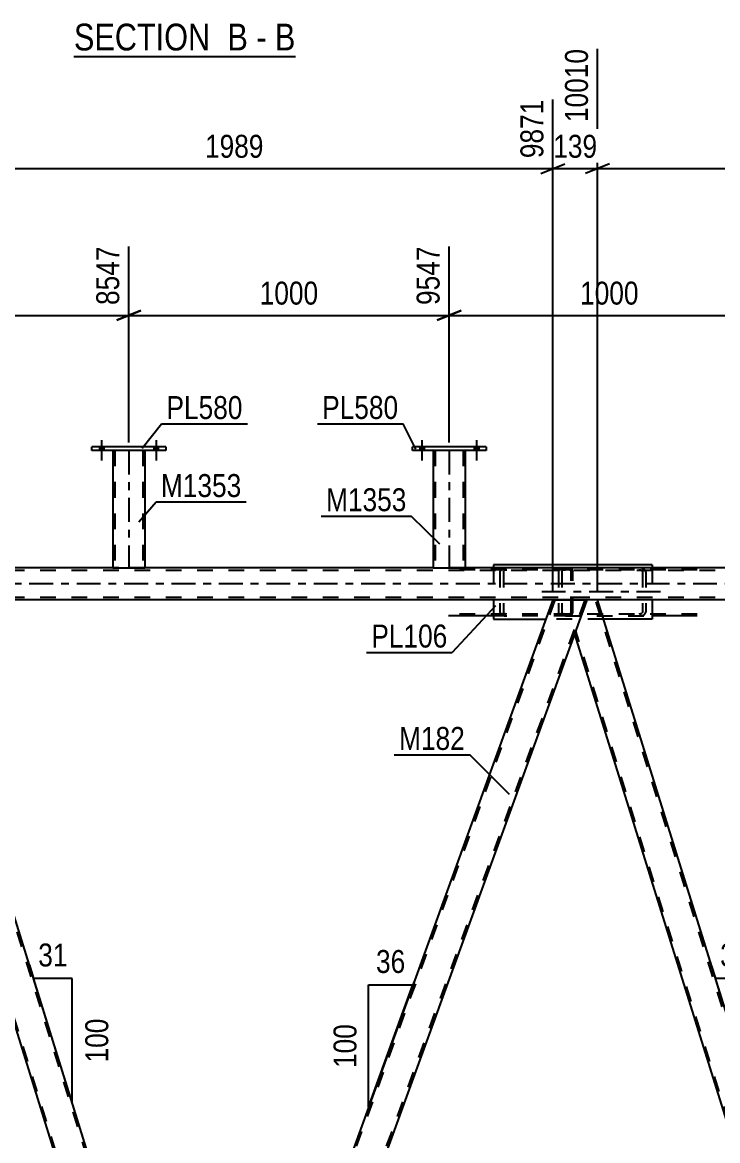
# Model space of a CAD drawing. Header units: millimetres. Extents: x -857 to 332, y -866 to -25.
# Drawn here: x -480.2 to -393.4, y -746.3 to -606.8 of the extents above; entities that cross this region are included whole.
import ezdxf

# ---------------------------------------------------------------- set-up
doc = ezdxf.new("R2010")
doc.units = ezdxf.units.MM
doc.linetypes.add('DXK_LINE_DOT2', pattern=[3.9198, 1.9599, -1.9599])
doc.linetypes.add('DXK_LINE_DOT3', pattern=[5.9187, 2.979, -0.9799, 0.9799, -0.9799])
doc.styles.add('Arial Narrow', font='ARIALN.TTF', dxfattribs={"height": 0.2})

# ---------------------------------------------------------------- blocks, each defined once
blk = doc.blocks.new('Unknown-570386455-13 - 8305')
at = {"color": 6, "linetype": 'Continuous'}
blk.add_line((-473.74, -611.03), (-446.09, -611.03), dxfattribs=at)
at = {"color": 0, "linetype": 'Continuous'}
for points in [[(-455.63, -610.28), (-455.63, -606.78), (-473.74, -606.78), (-473.74, -610.28)], [(-452.02, -610.28), (-452.02, -606.78), (-454.58, -606.78), (-454.58, -610.28)], [(-449.7, -610.28), (-449.7, -606.78), (-450.97, -606.78), (-450.97, -610.28)], [(-446.09, -610.28), (-446.09, -606.78), (-448.65, -606.78), (-448.65, -610.28)]]:
    blk.add_wipeout(points, dxfattribs=at)
at = {"color": 7, "linetype": 'Continuous', "style": 'Arial Narrow'}
for s, p in [('SECTION ', (-473.74, -610.28)), ('B', (-454.58, -610.28)), ('B', (-448.65, -610.28)), ('-', (-450.97, -610.28))]:
    blk.add_text(s, height=3.34, dxfattribs=at).set_placement(p)
blk = doc.blocks.new('Part-570386455-6812 - 6466')
at = {"color": 2, "linetype": 'Continuous'}
for p, q in [((-409.69, -678.84), (-411.23, -683.09)), ((-408.37, -678.84), (-409.69, -678.84)), ((-371.67, -796.59), (-408.37, -678.84)), ((-411.23, -683.09), (-374.77, -800.06)), ((-372.93, -800.06), (-371.67, -796.59))]:
    blk.add_line(p, q, dxfattribs=at)
at = {"color": 7, "linetype": 'DXK_LINE_DOT2'}
for p, q in [((-371.8, -796.96), (-408.62, -678.84)), ((-374.52, -800.06), (-411.1, -682.72)), ((-371.67, -796.59), (-371.94, -797.33)), ((-374.77, -800.06), (-372.93, -800.06))]:
    blk.add_line(p, q, dxfattribs=at)
blk = doc.blocks.new('Part-570386455-6852 - 6466')
at = {"color": 7, "linetype": 'DXK_LINE_DOT2'}
for p, q in [((-411.89, -674.84), (-426.97, -674.84)), ((-411.89, -675.08), (-426.97, -675.08)), ((-420.49, -675.14), (-420.56, -675.32)), ((-420.12, -675.32), (-420.09, -675.23)), ((-419.69, -674.84), (-420.02, -674.88)), ((-419.85, -675.1), (-419.69, -675.08)), ((-413.26, -675.08), (-413.26, -674.84)), ((-411.72, -674.88), (-411.89, -674.84)), ((-411.89, -675.08), (-411.8, -675.1)), ((-411.8, -675.1), (-411.73, -675.15)), ((-411.73, -675.15), (-411.69, -675.23)), ((-411.58, -674.98), (-411.72, -674.88)), ((-411.69, -675.23), (-411.67, -675.32)), ((-411.48, -675.14), (-411.58, -674.98)), ((-411.45, -675.32), (-411.48, -675.14)), ((-420.56, -675.32), (-420.56, -680.36)), ((-420.12, -675.32), (-420.12, -680.36)), ((-411.67, -680.36), (-411.67, -675.32)), ((-411.45, -680.36), (-411.45, -675.32)), ((-411.89, -680.6), (-426.97, -680.6)), ((-411.89, -680.84), (-421.36, -680.84)), ((-420.56, -680.36), (-420.49, -680.55)), ((-420.09, -680.45), (-420.12, -680.36)), ((-420.02, -680.81), (-419.69, -680.84)), ((-419.69, -680.6), (-419.85, -680.58)), ((-413.26, -680.84), (-413.26, -680.6)), ((-411.8, -680.58), (-411.89, -680.6)), ((-411.89, -680.84), (-411.72, -680.81)), ((-411.73, -680.53), (-411.8, -680.58)), ((-411.69, -680.45), (-411.73, -680.53)), ((-411.72, -680.81), (-411.58, -680.7)), ((-411.67, -680.36), (-411.69, -680.45)), ((-411.58, -680.7), (-411.48, -680.55)), ((-411.48, -680.55), (-411.45, -680.36))]:
    blk.add_line(p, q, dxfattribs=at)
at = {"color": 2, "linetype": 'Continuous'}
blk.add_line((-421.36, -680.84), (-426.97, -680.84), dxfattribs=at)
at = {"color": 7, "linetype": 'DXK_LINE_DOT2'}
for centre, radius, start, end in [((-419.89, -675.68), 0.817, 99.5182, 138.0638), ((-419.79, -675.5), 0.409, 99.5182, 138.0638), ((-419.89, -680), 0.817, 221.9362, 260.4818), ((-419.79, -680.18), 0.409, 221.9362, 260.4818)]:
    blk.add_arc(centre, radius, start, end, dxfattribs=at)
blk = doc.blocks.new('Part-570386455-6513 - 6466')
at = {"color": 7, "linetype": 'DXK_LINE_DOT2'}
for p, q in [((-127.13, -675.16), (-808.78, -675.16)), ((-127.13, -674.84), (-788.89, -674.84)), ((-464.89, -674.84), (-468.89, -674.84)), ((-424.89, -674.84), (-428.89, -674.84)), ((-127.13, -678.52), (-808.78, -678.52)), ((-408.37, -678.84), (-413.94, -678.84))]:
    blk.add_line(p, q, dxfattribs=at)
at = {"color": 2, "linetype": 'Continuous'}
for p, q in [((-468.89, -674.84), (-504.89, -674.84)), ((-428.89, -674.84), (-464.89, -674.84)), ((-388.89, -674.84), (-424.89, -674.84)), ((-413.94, -678.84), (-493.5, -678.84)), ((-328.81, -678.84), (-408.37, -678.84))]:
    blk.add_line(p, q, dxfattribs=at)
at = {"color": 7, "linetype": 'DXK_LINE_DOT3'}
blk.add_line((-127.13, -676.84), (-808.78, -676.84), dxfattribs=at)
blk = doc.blocks.new('Bolt-570386455-6627 - 6466')
at = {"linetype": 'Continuous'}
for points in [[(-470.01, -659.72), (-470.57, -659.72), (-470.57, -660.2), (-470.01, -660.2)], [(-470.01, -659.72), (-470.57, -659.72), (-470.57, -660.2), (-470.01, -660.2)], [(-463.21, -659.72), (-463.77, -659.72), (-463.77, -660.2), (-463.21, -660.2)], [(-463.21, -659.72), (-463.77, -659.72), (-463.77, -660.2), (-463.21, -660.2)]]:
    blk.add_hatch(color=1, dxfattribs=at).paths.add_polyline_path(points)
at = {"color": 1, "linetype": 'Continuous'}
for p, q in [((-470.57, -659.72), (-470.57, -660.2)), ((-470.57, -659.72), (-470.57, -660.2)), ((-470.29, -658.92), (-470.29, -661.44)), ((-470.29, -658.92), (-470.29, -661.44)), ((-470.01, -659.72), (-470.01, -660.2)), ((-470.01, -659.72), (-470.01, -660.2)), ((-463.77, -659.72), (-463.77, -660.2)), ((-463.77, -659.72), (-463.77, -660.2)), ((-463.49, -658.92), (-463.49, -661.44)), ((-463.49, -658.92), (-463.49, -661.44)), ((-463.21, -659.72), (-463.21, -660.2)), ((-463.21, -659.72), (-463.21, -660.2))]:
    blk.add_line(p, q, dxfattribs=at)
blk = doc.blocks.new('Bolt-570386455-6629 - 6466')
at = {"linetype": 'Continuous'}
for points in [[(-430.01, -659.72), (-430.57, -659.72), (-430.57, -660.2), (-430.01, -660.2)], [(-430.01, -659.72), (-430.57, -659.72), (-430.57, -660.2), (-430.01, -660.2)], [(-423.21, -659.72), (-423.77, -659.72), (-423.77, -660.2), (-423.21, -660.2)], [(-423.21, -659.72), (-423.77, -659.72), (-423.77, -660.2), (-423.21, -660.2)]]:
    blk.add_hatch(color=1, dxfattribs=at).paths.add_polyline_path(points)
at = {"color": 1, "linetype": 'Continuous'}
for p, q in [((-430.57, -659.72), (-430.57, -660.2)), ((-430.57, -659.72), (-430.57, -660.2)), ((-430.29, -658.92), (-430.29, -661.44)), ((-430.29, -658.92), (-430.29, -661.44)), ((-430.01, -659.72), (-430.01, -660.2)), ((-430.01, -659.72), (-430.01, -660.2)), ((-423.77, -659.72), (-423.77, -660.2)), ((-423.77, -659.72), (-423.77, -660.2)), ((-423.49, -658.92), (-423.49, -661.44)), ((-423.49, -658.92), (-423.49, -661.44)), ((-423.21, -659.72), (-423.21, -660.2)), ((-423.21, -659.72), (-423.21, -660.2))]:
    blk.add_line(p, q, dxfattribs=at)
blk = doc.blocks.new('Part-570386455-6690 - 6466')
at = {"color": 2, "linetype": 'Continuous'}
for p, q in [((-421.36, -674.44), (-421.36, -674.84)), ((-401.54, -674.44), (-421.36, -674.44)), ((-401.54, -674.44), (-401.54, -674.84)), ((-421.36, -678.84), (-421.36, -681.24)), ((-401.54, -678.84), (-401.54, -681.24)), ((-421.36, -681.24), (-414.82, -681.24)), ((-401.54, -681.24), (-407.62, -681.24))]:
    blk.add_line(p, q, dxfattribs=at)
at = {"color": 7, "linetype": 'DXK_LINE_DOT2'}
for p, q in [((-421.36, -674.84), (-421.36, -678.84)), ((-401.54, -674.84), (-401.54, -678.84)), ((-407.62, -681.24), (-414.82, -681.24))]:
    blk.add_line(p, q, dxfattribs=at)
blk = doc.blocks.new('Part-570386455-6695 - 6466')
at = {"color": 2, "linetype": 'Continuous'}
for p, q in [((-422.29, -659.72), (-431.49, -659.72)), ((-431.49, -660.2), (-431.49, -659.72)), ((-422.29, -659.72), (-422.29, -660.2)), ((-422.29, -660.2), (-431.49, -660.2))]:
    blk.add_line(p, q, dxfattribs=at)
blk = doc.blocks.new('Part-570386455-6742 - 6466')
at = {"color": 2, "linetype": 'Continuous'}
for p, q in [((-428.89, -660.2), (-428.89, -674.84)), ((-424.89, -660.2), (-424.89, -674.84)), ((-428.89, -674.84), (-424.89, -674.84))]:
    blk.add_line(p, q, dxfattribs=at)
at = {"color": 7, "linetype": 'DXK_LINE_DOT2'}
for p, q in [((-424.89, -660.2), (-428.89, -660.2)), ((-428.89, -660.2), (-428.86, -660.2)), ((-428.65, -660.2), (-428.65, -674.84)), ((-425.13, -660.2), (-425.13, -674.84)), ((-425.19, -674.84), (-425.15, -674.84)), ((-425.15, -674.84), (-425.19, -674.84)), ((-425.13, -674.84), (-425.15, -674.84)), ((-425.15, -674.84), (-425.13, -674.84))]:
    blk.add_line(p, q, dxfattribs=at)
at = {"color": 7, "linetype": 'DXK_LINE_DOT3'}
blk.add_line((-426.89, -660.2), (-426.89, -674.84), dxfattribs=at)
blk = doc.blocks.new('Part-570386455-6767 - 6466')
at = {"color": 2, "linetype": 'Continuous'}
for p, q in [((-494.82, -678.84), (-496.37, -683.09)), ((-493.5, -678.84), (-494.82, -678.84)), ((-456.8, -796.59), (-493.5, -678.84)), ((-496.37, -683.09), (-459.91, -800.06)), ((-458.06, -800.06), (-456.8, -796.59))]:
    blk.add_line(p, q, dxfattribs=at)
at = {"color": 7, "linetype": 'DXK_LINE_DOT2'}
for p, q in [((-456.94, -796.96), (-493.75, -678.84)), ((-459.66, -800.06), (-496.23, -682.72)), ((-456.8, -796.59), (-457.07, -797.33)), ((-459.91, -800.06), (-458.06, -800.06))]:
    blk.add_line(p, q, dxfattribs=at)
blk = doc.blocks.new('Part-570386455-6782 - 6466')
at = {"color": 7, "linetype": 'DXK_LINE_DOT2'}
for p, q in [((-413.69, -678.84), (-457.81, -800.06)), ((-409.94, -678.84), (-454.06, -800.06)), ((-409.69, -678.84), (-411.23, -683.09)), ((-456.8, -796.59), (-458.06, -800.06)), ((-453.81, -800.06), (-458.06, -800.06))]:
    blk.add_line(p, q, dxfattribs=at)
at = {"color": 2, "linetype": 'Continuous'}
for p, q in [((-413.94, -678.84), (-456.8, -796.59)), ((-413.94, -678.84), (-409.69, -678.84)), ((-411.23, -683.09), (-453.81, -800.06))]:
    blk.add_line(p, q, dxfattribs=at)
blk = doc.blocks.new('Part-570386455-6854 - 6466')
at = {"color": 7, "linetype": 'DXK_LINE_DOT2'}
for p, q in [((-413.19, -675.14), (-413.26, -675.32)), ((-412.82, -675.32), (-412.79, -675.23)), ((-412.39, -674.84), (-412.72, -674.88)), ((-412.55, -675.1), (-412.39, -675.08)), ((-395.93, -674.84), (-412.39, -674.84)), ((-395.93, -675.08), (-412.39, -675.08)), ((-402.88, -674.88), (-403.22, -674.84)), ((-403.22, -675.08), (-403.05, -675.1)), ((-402.81, -675.23), (-402.78, -675.32)), ((-402.34, -675.32), (-402.41, -675.14)), ((-413.26, -675.32), (-413.26, -680.36)), ((-412.82, -675.32), (-412.82, -680.36)), ((-402.78, -675.32), (-402.78, -680.36)), ((-402.34, -675.32), (-402.34, -680.36)), ((-413.26, -680.36), (-413.19, -680.55)), ((-412.79, -680.45), (-412.82, -680.36)), ((-412.72, -680.8), (-412.39, -680.84)), ((-412.39, -680.6), (-412.55, -680.58)), ((-395.93, -680.6), (-412.39, -680.6)), ((-412.39, -680.84), (-401.54, -680.84)), ((-403.05, -680.58), (-403.22, -680.6)), ((-403.22, -680.84), (-402.88, -680.8)), ((-402.78, -680.36), (-402.81, -680.45)), ((-402.41, -680.55), (-402.34, -680.36))]:
    blk.add_line(p, q, dxfattribs=at)
at = {"color": 7, "linetype": 'DXK_LINE_DOT3'}
blk.add_line((-400.52, -677.84), (-416.16, -677.84), dxfattribs=at)
at = {"color": 2, "linetype": 'Continuous'}
blk.add_line((-395.93, -680.84), (-401.54, -680.84), dxfattribs=at)
at = {"color": 7, "linetype": 'DXK_LINE_DOT2'}
for centre, radius, start, end in [((-412.59, -675.68), 0.817, 99.5182, 138.0638), ((-412.49, -675.5), 0.409, 99.5182, 138.0638), ((-403.12, -675.5), 0.409, 41.9362, 80.4818), ((-403.02, -675.68), 0.817, 41.9362, 80.4818), ((-412.59, -680), 0.817, 221.9362, 260.4818), ((-412.49, -680.18), 0.409, 221.9362, 260.4818), ((-403.12, -680.18), 0.409, 279.5182, 318.0638), ((-403.02, -680), 0.817, 279.5182, 318.0638)]:
    blk.add_arc(centre, radius, start, end, dxfattribs=at)
blk = doc.blocks.new('Part-570386455-6910 - 6466')
at = {"color": 2, "linetype": 'Continuous'}
for p, q in [((-462.29, -659.72), (-471.49, -659.72)), ((-471.49, -660.2), (-471.49, -659.72)), ((-462.29, -659.72), (-462.29, -660.2)), ((-462.29, -660.2), (-471.49, -660.2))]:
    blk.add_line(p, q, dxfattribs=at)
blk = doc.blocks.new('Part-570386455-6921 - 6466')
at = {"color": 2, "linetype": 'Continuous'}
for p, q in [((-468.89, -660.2), (-468.89, -674.84)), ((-464.89, -660.2), (-464.89, -674.84)), ((-468.89, -674.84), (-464.89, -674.84))]:
    blk.add_line(p, q, dxfattribs=at)
at = {"color": 7, "linetype": 'DXK_LINE_DOT2'}
for p, q in [((-464.89, -660.2), (-468.89, -660.2)), ((-468.89, -660.2), (-468.86, -660.2)), ((-468.65, -660.2), (-468.65, -674.84)), ((-465.13, -660.2), (-465.13, -674.84)), ((-465.19, -674.84), (-465.15, -674.84)), ((-465.15, -674.84), (-465.19, -674.84)), ((-465.13, -674.84), (-465.15, -674.84)), ((-465.15, -674.84), (-465.13, -674.84))]:
    blk.add_line(p, q, dxfattribs=at)
at = {"color": 7, "linetype": 'DXK_LINE_DOT3'}
blk.add_line((-466.89, -660.2), (-466.89, -674.84), dxfattribs=at)
blk = doc.blocks.new('AngleDimension-570386455-49892 - 6466')
at = {"color": 7, "linetype": 'Continuous'}
for p, q in [((-436.97, -726.88), (-431.43, -726.88)), ((-436.97, -742.11), (-431.43, -726.88)), ((-436.97, -742.11), (-436.97, -726.88)), ((-431.27, -726.46), (-431.43, -726.88))]:
    blk.add_line(p, q, dxfattribs=at)
at = {"color": 0}
blk.add_wipeout([(-437.87, -731.15), (-442.07, -731.15), (-442.07, -737.84), (-437.87, -737.84)], dxfattribs=at)
at = {"color": 3, "style": 'Arial Narrow'}
blk.add_text('100', height=2.863, rotation=90.0002, dxfattribs=at).set_placement((-438.47, -737.24))
at = {"color": 0}
blk.add_wipeout([(-431.77, -725.98), (-431.77, -721.78), (-436.63, -721.78), (-436.63, -725.98)], dxfattribs=at)
at = {"color": 3, "style": 'Arial Narrow'}
blk.add_text('36', height=2.863, dxfattribs=at).set_placement((-436.03, -725.38))
blk = doc.blocks.new('AngleDimension-570386455-49890 - 6466')
at = {"color": 7, "linetype": 'Continuous'}
for p, q in [((-394.17, -724.41), (-393.65, -726.07)), ((-388.83, -726.07), (-393.65, -726.07)), ((-388.83, -741.54), (-393.65, -726.07)), ((-388.83, -741.54), (-388.83, -726.07))]:
    blk.add_line(p, q, dxfattribs=at)
at = {"color": 0}
blk.add_wipeout([(-383.73, -730.47), (-387.93, -730.47), (-387.93, -737.15), (-383.73, -737.15)], dxfattribs=at)
at = {"color": 3, "style": 'Arial Narrow'}
blk.add_text('100', height=2.863, rotation=90.0002, dxfattribs=at).set_placement((-384.33, -736.55))
at = {"color": 0}
blk.add_wipeout([(-388.81, -725.17), (-388.81, -720.97), (-393.66, -720.97), (-393.66, -725.17)], dxfattribs=at)
at = {"color": 3, "style": 'Arial Narrow'}
blk.add_text('31', height=2.863, dxfattribs=at).set_placement((-393.06, -724.57))
blk = doc.blocks.new('StraightDimension-570386455-8242 - 6466')
at = {"color": 7, "linetype": 'Continuous'}
blk.add_line((-141.88, -678.84), (-498.82, -678.84), dxfattribs=at)
blk = doc.blocks.new('AngleDimension-570386455-49862 - 6466')
at = {"color": 7, "linetype": 'Continuous'}
for p, q in [((-479.3, -724.41), (-478.78, -726.07)), ((-473.96, -726.07), (-478.78, -726.07)), ((-473.96, -741.54), (-478.78, -726.07)), ((-473.96, -741.54), (-473.96, -726.07))]:
    blk.add_line(p, q, dxfattribs=at)
at = {"color": 0}
blk.add_wipeout([(-468.86, -730.47), (-473.06, -730.47), (-473.06, -737.15), (-468.86, -737.15)], dxfattribs=at)
at = {"color": 3, "style": 'Arial Narrow'}
blk.add_text('100', height=2.863, rotation=90.0002, dxfattribs=at).set_placement((-469.46, -736.55))
at = {"color": 0}
blk.add_wipeout([(-473.94, -725.17), (-473.94, -720.97), (-478.8, -720.97), (-478.8, -725.17)], dxfattribs=at)
at = {"color": 3, "style": 'Arial Narrow'}
blk.add_text('31', height=2.863, dxfattribs=at).set_placement((-478.2, -724.57))
blk = doc.blocks.new('StraightDimension-570386455-17865 - 6466')
at = {"color": 7, "linetype": 'Continuous'}
for p, q in [((-506.89, -659.2), (-506.89, -634.73)), ((-466.89, -659.2), (-466.89, -634.73)), ((-505.39, -642.74), (-508.39, -643.94)), ((-468.39, -643.94), (-465.39, -642.74)), ((-506.89, -643.34), (-466.89, -643.34))]:
    blk.add_line(p, q, dxfattribs=at)
at = {"color": 0}
blk.add_wipeout([(-482.64, -642.59), (-482.64, -638.39), (-491.15, -638.39), (-491.15, -642.59)], dxfattribs=at)
at = {"color": 3, "style": 'Arial Narrow'}
blk.add_text('1000', height=2.863, dxfattribs=at).set_placement((-490.55, -641.99))
at = {"color": 0, "linetype": 'Continuous'}
blk.add_wipeout([(-467.49, -634.13), (-471.69, -634.13), (-471.69, -642.64), (-467.49, -642.64)], dxfattribs=at)
at = {"color": 3, "linetype": 'Continuous', "style": 'Arial Narrow'}
blk.add_text('8547', height=2.863, rotation=90.0002, dxfattribs=at).set_placement((-468.09, -642.04))
blk = doc.blocks.new('StraightDimension-570386455-17864 - 6466')
at = {"color": 7, "linetype": 'Continuous'}
for p, q in [((-466.89, -659.2), (-466.89, -634.73)), ((-426.89, -659.2), (-426.89, -634.73)), ((-465.39, -642.74), (-468.39, -643.94)), ((-428.39, -643.94), (-425.39, -642.74)), ((-466.89, -643.34), (-426.89, -643.34))]:
    blk.add_line(p, q, dxfattribs=at)
at = {"color": 0}
blk.add_wipeout([(-442.64, -642.59), (-442.64, -638.39), (-451.15, -638.39), (-451.15, -642.59)], dxfattribs=at)
at = {"color": 3, "style": 'Arial Narrow'}
blk.add_text('1000', height=2.863, dxfattribs=at).set_placement((-450.55, -641.99))
at = {"color": 0, "linetype": 'Continuous'}
blk.add_wipeout([(-427.49, -634.13), (-431.69, -634.13), (-431.69, -642.64), (-427.49, -642.64)], dxfattribs=at)
at = {"color": 3, "linetype": 'Continuous', "style": 'Arial Narrow'}
blk.add_text('9547', height=2.863, rotation=90.0002, dxfattribs=at).set_placement((-428.09, -642.04))
blk = doc.blocks.new('StraightDimension-570386455-17863 - 6466')
at = {"color": 7, "linetype": 'Continuous'}
for p, q in [((-386.89, -659.2), (-386.89, -632.9)), ((-426.89, -659.2), (-426.89, -634.73)), ((-425.39, -642.74), (-428.39, -643.94)), ((-388.39, -643.94), (-385.39, -642.74)), ((-426.89, -643.34), (-386.89, -643.34))]:
    blk.add_line(p, q, dxfattribs=at)
at = {"color": 0}
blk.add_wipeout([(-402.64, -642.59), (-402.64, -638.39), (-411.15, -638.39), (-411.15, -642.59)], dxfattribs=at)
at = {"color": 3, "style": 'Arial Narrow'}
blk.add_text('1000', height=2.863, dxfattribs=at).set_placement((-410.55, -641.99))
at = {"color": 0, "linetype": 'Continuous'}
blk.add_wipeout([(-387.49, -632.3), (-391.69, -632.3), (-391.69, -642.64), (-387.49, -642.64)], dxfattribs=at)
at = {"color": 3, "linetype": 'Continuous', "style": 'Arial Narrow'}
blk.add_text('10547', height=2.863, rotation=90.0002, dxfattribs=at).set_placement((-388.09, -642.04))
blk = doc.blocks.new('StraightDimension-570386455-46992 - 6466')
at = {"color": 7, "linetype": 'Continuous'}
for p, q in [((-408.37, -677.84), (-408.37, -610.08)), ((-328.81, -677.84), (-328.81, -614.58)), ((-406.87, -624.42), (-409.87, -625.62)), ((-408.37, -625.02), (-328.81, -625.02)), ((-330.31, -625.62), (-327.31, -624.42))]:
    blk.add_line(p, q, dxfattribs=at)
at = {"color": 0}
blk.add_wipeout([(-364.33, -624.27), (-364.33, -620.07), (-372.85, -620.07), (-372.85, -624.27)], dxfattribs=at)
at = {"color": 3, "style": 'Arial Narrow'}
blk.add_text('1989', height=2.863, dxfattribs=at).set_placement((-372.25, -623.67))
at = {"color": 0, "linetype": 'Continuous'}
blk.add_wipeout([(-329.41, -613.98), (-333.61, -613.98), (-333.61, -624.32), (-329.41, -624.32)], dxfattribs=at)
at = {"color": 3, "linetype": 'Continuous', "style": 'Arial Narrow'}
blk.add_text('11999', height=2.863, rotation=90.0002, dxfattribs=at).set_placement((-330.01, -623.72))
blk = doc.blocks.new('StraightDimension-570386455-46993 - 6466')
at = {"color": 7, "linetype": 'Continuous'}
for p, q in [((-408.37, -677.84), (-408.37, -610.08)), ((-413.94, -677.84), (-413.94, -616.41)), ((-415.44, -625.62), (-412.44, -624.42)), ((-413.94, -625.02), (-408.37, -625.02)), ((-406.87, -624.42), (-409.87, -625.62))]:
    blk.add_line(p, q, dxfattribs=at)
at = {"color": 0}
blk.add_wipeout([(-407.81, -624.27), (-407.81, -620.07), (-414.5, -620.07), (-414.5, -624.27)], dxfattribs=at)
at = {"color": 3, "style": 'Arial Narrow'}
blk.add_text('139', height=2.863, dxfattribs=at).set_placement((-413.9, -623.67))
at = {"color": 0, "linetype": 'Continuous'}
blk.add_wipeout([(-408.97, -609.48), (-413.17, -609.48), (-413.17, -619.82), (-408.97, -619.82)], dxfattribs=at)
at = {"color": 3, "linetype": 'Continuous', "style": 'Arial Narrow'}
blk.add_text('10010', height=2.863, rotation=90.0002, dxfattribs=at).set_placement((-409.57, -619.22))
blk = doc.blocks.new('StraightDimension-570386455-46994 - 6466')
at = {"color": 7, "linetype": 'Continuous'}
for p, q in [((-493.5, -677.84), (-493.5, -611.91)), ((-413.94, -677.84), (-413.94, -616.41)), ((-492, -624.42), (-495, -625.62)), ((-493.5, -625.02), (-413.94, -625.02)), ((-415.44, -625.62), (-412.44, -624.42))]:
    blk.add_line(p, q, dxfattribs=at)
at = {"color": 0}
blk.add_wipeout([(-449.47, -624.27), (-449.47, -620.07), (-457.98, -620.07), (-457.98, -624.27)], dxfattribs=at)
at = {"color": 3, "style": 'Arial Narrow'}
blk.add_text('1989', height=2.863, dxfattribs=at).set_placement((-457.38, -623.67))
at = {"color": 0, "linetype": 'Continuous'}
blk.add_wipeout([(-414.54, -615.81), (-418.74, -615.81), (-418.74, -624.32), (-414.54, -624.32)], dxfattribs=at)
at = {"color": 3, "linetype": 'Continuous', "style": 'Arial Narrow'}
blk.add_text('9871', height=2.863, rotation=90.0002, dxfattribs=at).set_placement((-415.14, -623.72))
blk = doc.blocks.new('Mark-570386455-6686 - 6466')
at = {"color": 0}
blk.add_wipeout([(-427.11, -684.78), (-427.11, -681.78), (-436.61, -681.78), (-436.61, -684.78)], dxfattribs=at)
blk.add_wipeout([(-427.11, -684.78), (-427.11, -681.78), (-436.61, -681.78), (-436.61, -684.78)], dxfattribs=at)
at = {"color": 30, "linetype": 'Continuous'}
for p in [(-421.12, -679.57), (-437.21, -685.38)]:
    blk.add_line(p, (-426.51, -685.38), dxfattribs=at)
at = {"color": 3, "style": 'Arial Narrow'}
blk.add_text('PL106', height=2.863, dxfattribs=at).set_placement((-436.61, -684.78))
blk = doc.blocks.new('Mark-570386455-6906 - 6466')
at = {"color": 0}
blk.add_wipeout([(-452.69, -656.27), (-452.69, -653.27), (-462.19, -653.27), (-462.19, -656.27)], dxfattribs=at)
blk.add_wipeout([(-452.69, -656.27), (-452.69, -653.27), (-462.19, -653.27), (-462.19, -656.27)], dxfattribs=at)
at = {"color": 30, "linetype": 'Continuous'}
for p, q in [((-465.21, -659.9), (-462.79, -656.87)), ((-462.79, -656.87), (-452.09, -656.87))]:
    blk.add_line(p, q, dxfattribs=at)
at = {"color": 3, "style": 'Arial Narrow'}
blk.add_text('PL580', height=2.863, dxfattribs=at).set_placement((-462.19, -656.27))
blk = doc.blocks.new('Mark-570386455-6691 - 6466')
at = {"color": 0}
blk.add_wipeout([(-433.25, -656.26), (-433.25, -653.26), (-442.75, -653.26), (-442.75, -656.26)], dxfattribs=at)
blk.add_wipeout([(-433.25, -656.26), (-433.25, -653.26), (-442.75, -653.26), (-442.75, -656.26)], dxfattribs=at)
at = {"color": 30, "linetype": 'Continuous'}
for p in [(-443.35, -656.86), (-431.04, -660.03)]:
    blk.add_line(p, (-432.65, -656.86), dxfattribs=at)
at = {"color": 3, "style": 'Arial Narrow'}
blk.add_text('PL580', height=2.863, dxfattribs=at).set_placement((-442.75, -656.26))
blk = doc.blocks.new('Mark-570386455-6738 - 6466')
at = {"color": 0}
blk.add_wipeout([(-432.22, -667.77), (-432.22, -664.77), (-442.27, -664.77), (-442.27, -667.77)], dxfattribs=at)
blk.add_wipeout([(-432.22, -667.77), (-432.22, -664.77), (-442.27, -664.77), (-442.27, -667.77)], dxfattribs=at)
at = {"color": 30, "linetype": 'Continuous'}
for p in [(-442.87, -668.37), (-428.08, -671.9)]:
    blk.add_line(p, (-431.62, -668.37), dxfattribs=at)
at = {"color": 3, "style": 'Arial Narrow'}
blk.add_text('M1353', height=2.863, dxfattribs=at).set_placement((-442.27, -667.77))
blk = doc.blocks.new('Mark-570386455-6778 - 6466')
at = {"color": 0}
blk.add_wipeout([(-424.92, -697.55), (-424.92, -694.55), (-433.15, -694.55), (-433.15, -697.55)], dxfattribs=at)
blk.add_wipeout([(-424.92, -697.55), (-424.92, -694.55), (-433.15, -694.55), (-433.15, -697.55)], dxfattribs=at)
at = {"color": 30, "linetype": 'Continuous'}
for p in [(-433.75, -698.15), (-419.37, -703.1)]:
    blk.add_line(p, (-424.32, -698.15), dxfattribs=at)
at = {"color": 3, "style": 'Arial Narrow'}
blk.add_text('M182', height=2.863, dxfattribs=at).set_placement((-433.15, -697.55))
blk = doc.blocks.new('Mark-570386455-6917 - 6466')
at = {"color": 0}
blk.add_wipeout([(-452.83, -666), (-452.83, -663), (-462.88, -663), (-462.88, -666)], dxfattribs=at)
blk.add_wipeout([(-452.83, -666), (-452.83, -663), (-462.88, -663), (-462.88, -666)], dxfattribs=at)
at = {"color": 30, "linetype": 'Continuous'}
for p, q in [((-465.62, -669.11), (-463.48, -666.6)), ((-463.48, -666.6), (-452.23, -666.6))]:
    blk.add_line(p, q, dxfattribs=at)
at = {"color": 3, "style": 'Arial Narrow'}
blk.add_text('M1353', height=2.863, dxfattribs=at).set_placement((-462.88, -666))

msp = doc.modelspace()

# ---------------------------------------------------------------- block references
for name in ['Unknown-570386455-13 - 8305', 'Part-570386455-6910 - 6466', 'Bolt-570386455-6627 - 6466', 'Part-570386455-6695 - 6466', 'Bolt-570386455-6629 - 6466', 'Part-570386455-6921 - 6466', 'Part-570386455-6742 - 6466', 'Part-570386455-6513 - 6466', 'Part-570386455-6852 - 6466', 'Part-570386455-6690 - 6466', 'Part-570386455-6854 - 6466', 'Part-570386455-6767 - 6466', 'Part-570386455-6782 - 6466', 'Part-570386455-6812 - 6466']:
    msp.add_blockref(name, (0, 0))

# ---------------------------------------------------------------- next in the draw order: block references
for name in ['StraightDimension-570386455-17865 - 6466', 'AngleDimension-570386455-49890 - 6466', 'AngleDimension-570386455-49892 - 6466']:
    msp.add_blockref(name, (0, 0))

# ---------------------------------------------------------------- next in the draw order: block references
for name in ['StraightDimension-570386455-17864 - 6466', 'StraightDimension-570386455-8242 - 6466']:
    msp.add_blockref(name, (0, 0))

# ---------------------------------------------------------------- next in the draw order: block references
for name in ['StraightDimension-570386455-17863 - 6466', 'Mark-570386455-6686 - 6466', 'Mark-570386455-6778 - 6466', 'AngleDimension-570386455-49862 - 6466']:
    msp.add_blockref(name, (0, 0))

# ---------------------------------------------------------------- next in the draw order: block references
msp.add_blockref('StraightDimension-570386455-46992 - 6466', (0, 0))

# ---------------------------------------------------------------- next in the draw order: block references
msp.add_blockref('StraightDimension-570386455-46993 - 6466', (0, 0))

# ---------------------------------------------------------------- next in the draw order: block references
msp.add_blockref('StraightDimension-570386455-46994 - 6466', (0, 0))

# ---------------------------------------------------------------- next in the draw order: block references
for name in ['Mark-570386455-6906 - 6466', 'Mark-570386455-6691 - 6466', 'Mark-570386455-6917 - 6466', 'Mark-570386455-6738 - 6466']:
    msp.add_blockref(name, (0, 0))

doc.saveas('drawing.dxf')
